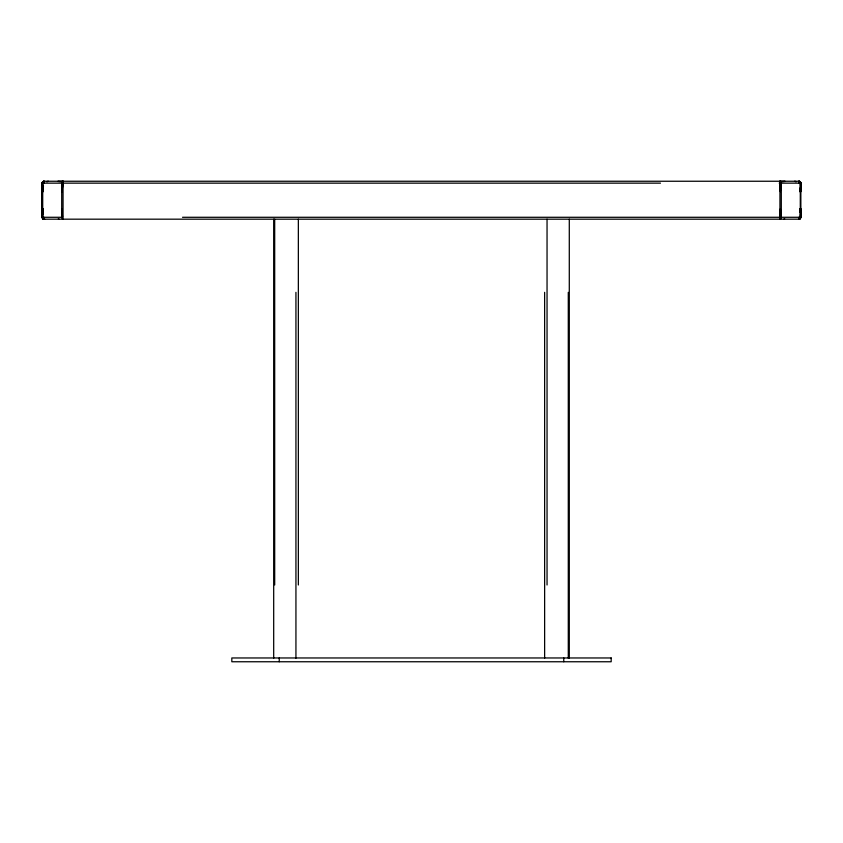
<?xml version="1.0" encoding="UTF-8"?>
<svg xmlns="http://www.w3.org/2000/svg" width="843" height="843" viewBox="0 0 843 843"><rect width="100%" height="100%" fill="white"/><g stroke="black" fill="none" stroke-linecap="round" stroke-linejoin="round"><path stroke-width="1.26" d="M42.593 214.849L42.298 208.748L42.15 217.283A1.897 1.897 0 0 0 44.047 219.18L42.74 218.622L42.15 217.283L42.192 208.748L42.708 217.283A1.897 1.338 -90 0 0 44.047 219.18L798.953 219.18L800.85 217.283L800.85 183.142L798.953 181.245L44.047 181.245L42.15 183.142L42.15 217.283L43.098 218.927L44.047 219.18L44.047 217.283M42.593 185.576L42.298 191.677L42.403 183.142M798.953 181.803L798.953 181.245A1.897 1.897 0 0 1 800.85 183.142L800.702 191.677L800.85 183.142L800.26 181.803L798.953 181.245L798.953 183.142M42.15 189.686L42.245 184.417L42.234 216.651L42.329 184.512L42.34 192.383M42.645 185.576L42.477 191.677L42.15 183.142L42.74 181.803L44.047 181.245L44.047 183.142M61.708 217.283L61.982 208.748L62.645 219.032L61.708 217.283L61.708 183.142L63.056 181.245L63.056 217.283L42.15 217.283L42.477 208.748L42.645 214.849M779.944 217.283L780.344 208.748L781.292 217.283A1.897 1.338 -90 0 1 779.944 219.18L780.702 218.622M44.047 181.245A1.897 1.338 -90 0 0 42.708 183.142L42.192 191.677L42.15 183.142A1.897 1.897 0 0 1 44.047 181.245L44.047 181.803M42.877 214.849L43.32 208.748M799.68 191.677L799.944 188.021M779.944 219.18L779.944 181.245L781.292 183.142L780.344 191.677L779.944 183.142M63.056 183.142L61.982 191.677L61.708 183.142M42.15 184.301L43.13 183.068L44.31 183.405L42.74 183.226L42.15 184.301L43.52 185.945M798.953 181.245A1.897 1.338 90 0 1 800.292 183.142L800.292 217.283L800.523 208.748L800.85 217.283A1.897 1.897 0 0 1 798.953 219.18L800.26 218.622L800.85 217.283L800.808 208.748L800.292 218.622L798.953 219.18L798.953 217.283M799.47 218.622L798.953 219.18A1.897 1.338 90 0 0 800.112 218.232L799.628 218.927M42.888 182.193L43.372 181.498M43.098 181.498L42.403 182.193M779.944 181.803L779.944 181.245L780.702 181.803M63.056 181.245L62.298 181.803L57.788 181.393L63.056 181.245L63.056 181.803M44.047 218.232L44.047 219.18L42.708 218.622L42.15 217.283M781.83 181.698L785.212 181.393L779.944 181.245M660.469 183.142L42.15 183.142L42.298 191.677M779.217 183.142L800.85 183.142L800.523 191.677L800.292 183.142M42.487 216.651L42.15 216.651A2.529 2.529 0 0 0 44.679 219.18L44.31 218.99M182.531 217.283L800.85 217.283M800.597 182.193L799.902 181.498M799.628 181.498L800.112 182.193M42.888 218.232L43.372 218.927M799.68 208.748L799.944 212.404M42.877 185.576L43.32 191.677L43.162 185.576M800.597 183.142L800.702 191.677M781.292 183.142L781.292 217.283M569.288 219.18L569.288 658.151M568.287 292.342L568.287 658.151M563.756 657.962L563.756 661.755M547.044 219.18L547.044 584.989M544.631 292.342L544.631 658.151M298.348 219.18L298.348 584.989M295.935 292.342L295.935 658.151M279.244 657.962L279.244 661.755M274.692 219.18L274.692 584.989M273.69 219.18L273.69 658.151M42.708 183.142L42.708 217.283M795.982 181.856A1.264 1.264 0 0 0 795.413 181.393A1.897 1.897 0 0 0 794.686 181.245M784.675 218.811A1.264 1.264 0 0 1 783.779 219.18M47.018 181.856A1.264 1.264 0 0 1 47.587 181.393A1.897 1.897 0 0 1 48.314 181.245M59.221 219.18A1.264 1.264 0 0 1 58.325 218.811M63.056 219.18A1.897 1.338 90 0 1 62.382 218.927M611.175 657.962L231.825 657.962L231.825 661.755L611.175 661.755L611.175 657.962"/></g></svg>
